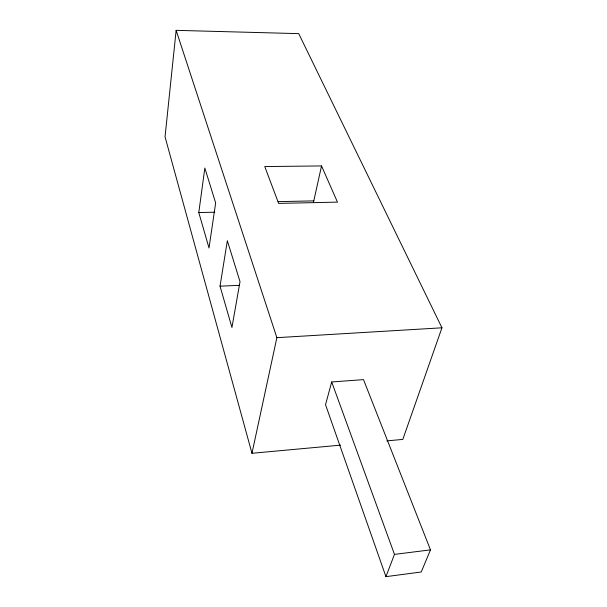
<?xml version="1.0" encoding="UTF-8"?>
<svg xmlns="http://www.w3.org/2000/svg" width="607" height="607" viewBox="0 0 607 607"><rect width="100%" height="100%" fill="white"/><g stroke="black" fill="none" stroke-linecap="round" stroke-linejoin="round"><path stroke-width="0.91" d="M386.788 440.887L402.813 439.407L441.957 327.803L298.727 33.635L176.144 30.35L165.043 136.848L251.973 453.285L340.595 445.136M198.793 212.564L204.84 168.018L215.652 202.95L209.013 247.99L198.793 212.564L214.81 212.184M220.03 286.178L227.344 240.713L240.015 281.663L231.942 327.477L220.03 286.178L239.59 285.313M251.973 453.285L276.875 337.667L176.144 30.35M313.394 202.715L321.528 165.931L264.758 166.561L278.636 203.398L337.469 202.123L321.528 165.931M331.703 381.962L325.527 404.702L385.938 576.65L421.228 571.999L430.484 549.866L363.502 379.625L331.703 381.962L394.474 554.388L385.938 576.65M394.474 554.388L430.484 549.866M276.875 337.667L441.957 327.803M278.112 201.638L313.804 200.879"/></g></svg>
